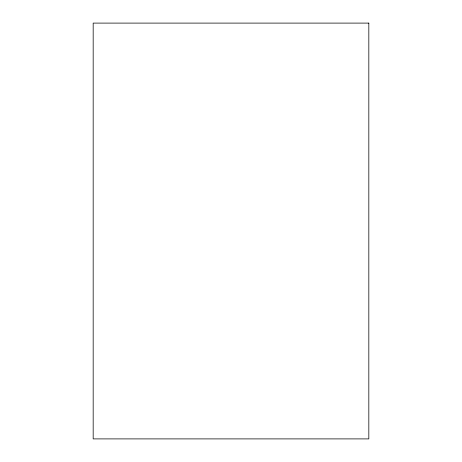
<?xml version="1.0" encoding="UTF-8"?>
<svg xmlns="http://www.w3.org/2000/svg" width="462" height="462" viewBox="0 0 462 462"><rect width="100%" height="100%" fill="white"/><g stroke="black" fill="none" stroke-linecap="round" stroke-linejoin="round"><path stroke-width="0.69" d="M368.826 23.1L93.174 23.1L93.174 438.9L368.826 438.9L368.826 23.1"/></g></svg>
